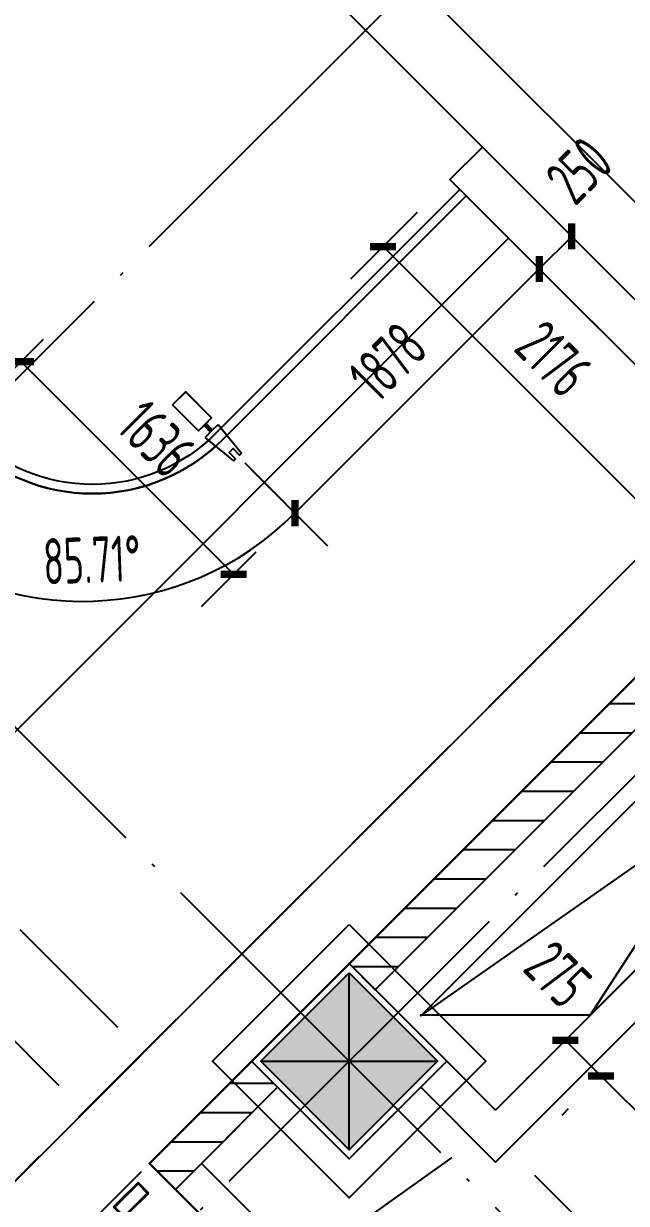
# Model space of a CAD drawing. Extents: x -936 to 12807311, y 101 to 1511157.
# Drawn here: x 12223664 to 12226940, y 1188506 to 1194918 of the extents above; entities that cross this region are included whole.
import ezdxf

# ---------------------------------------------------------------- set-up
doc = ezdxf.new("R2010")
doc.units = 0
doc.header["$LTSCALE"] = 1000
doc.header["$MEASUREMENT"] = 0
for name, pattern in [('PX-GLAZ-F2$0$PX-GLAZ-F2$0$DASH', [0.35, 0.25, -0.1]), ('PX-GRID-T2$0$DOTE', [2.4200000000000004, 2, -0.2, 0.02, -0.2]), ('TX-GRID-T2$0$DOTE', [2.4200000000000004, 2, -0.2, 0.02, -0.2])]:
    doc.linetypes.add(name, pattern=pattern)
for name, color, linetype in [('PX-GLAZ-F2$0$NS-Line-01', 10, 'Continuous'), ('PX-GLAZ-F2$0$PX-GLAZ-F2$0$NSSH-0322', 2, 'Continuous'), ('PX-GLAZ-F2$0$PX-GLAZ-F2$0$PX-GLAZ-F2$0$幕墙线', 104, 'Continuous'), ('PX-GRID-T2$0$DOTE', 1, 'Continuous'), ('PX-PLAN-F2-T2$0$HOLE', 2, 'Continuous'), ('PX-PLAN-F2-T2$0$PUB_DIM', 3, 'Continuous'), ('PX-PLAN-F2-T2$0$WALL', 9, 'Continuous'), ('PX-PLAN-F2-T2$0$X-01-10-01$0$A-SYMB-VOID', 35, 'Continuous'), ('PX-PLAN-F2-T2$0$防火墙填充', 1, 'Continuous'), ('TX-CORE-T2-F2$0$T2-COLS-F2$0$0S-COLS-HATCH', 8, 'Continuous'), ('TX-CORE-T2-F2$0$T2-COLS-F2$0$0S-COLS-LINE', 90, 'Continuous'), ('TX-GRID-T2$0$DOTE', 1, 'Continuous'), ('TX-GRID-T2$0$PUB_DIM', 3, 'Continuous')]:
    doc.layers.add(name, color=color, linetype=linetype)
doc.layers.add('PX-GLAZ-F2$0$PX-GLAZ-F2$0$_EDO-ALUMINIUM-SECTION', color=90, linetype='Continuous', lineweight=30)
doc.layers.add('PX-GLAZ-F2$0$PX-GLAZ-F2$0$PX-GLAZ-F2$0$板边线', color=36, linetype='Continuous', lineweight=30)
doc.styles.add('PX-PLAN-F2-T2$0$XD2008_T3', font='xd-hzs.shx', dxfattribs={"width": 0.7, "bigfont": 'xd-hztxt.shx'})
doc.styles.add('TX-GRID-T2$0$XD2008_T3', font='xd-hzs.shx', dxfattribs={"width": 0.7, "bigfont": 'xd-hztxt.shx'})
doc.dimstyles.new('PX-PLAN-F2-T2$0$_TCH_ARCH&&100', dxfattribs={"dimtxt": 250, "dimasz": 100, "dimexe": 250, "dimexo": 300, "dimgap": 100, "dimtad": 1, "dimdec": 0, "dimzin": 0, "dimdsep": 46, "dimtxsty": 'PX-PLAN-F2-T2$0$XD2008_T3', "dimblk": 'PX-PLAN-F2-T2$0$_ArchTick', "dimcen": 0.09, "dimclrd": 1, "dimclrt": 4, "dimazin": 2, "dimtfac": 1, "dimtdec": 0, "dimtix": 1, "dimtmove": 2, "dimatfit": 3, "dimfxl": 0, "dimtolj": 1, "dimtzin": 0, "dimarcsym": 0})
doc.dimstyles.new('TX-GRID-T2$0$_TCH_ARCH&&100', dxfattribs={"dimtxt": 350, "dimasz": 200, "dimexe": 250, "dimexo": 300, "dimgap": 100, "dimtad": 1, "dimdec": 0, "dimzin": 0, "dimdsep": 46, "dimtxsty": 'TX-GRID-T2$0$XD2008_T3', "dimblk": 'TX-GRID-T2$0$_ArchTick', "dimcen": 0.09, "dimclrd": 1, "dimclre": 1, "dimclrt": 4, "dimazin": 2, "dimtfac": 1, "dimtdec": 0, "dimtix": 1, "dimtmove": 2, "dimatfit": 3, "dimfxl": 0, "dimtolj": 1, "dimtzin": 0, "dimarcsym": 0})

# ---------------------------------------------------------------- blocks, each defined once
blk = doc.blocks.new('PX-PLAN-F2-T2$0$fhtc')
at = {"layer": 'PX-PLAN-F2-T2$0$防火墙填充'}
h = blk.add_hatch(dxfattribs=at)
h.set_pattern_fill('ANSI31', color=256, scale=100, angle=44.9999238350048)
h.set_pattern_definition([(44.99999999999999, (-8005.85641186405, 5.587935447692871e-09), (-112.2532015133644, 112.2532015133644), [])])
h.paths.add_polyline_path([(16661.42327669915, 149.9845910705626), (16661.42585381679, -20925.00000453368), (16461.41912281886, -20925.00000789016), (16461.41654959135, -50.0154089294374), (-3363.581940141506, -50.01540892757475), (-3363.582888777368, 2124.999977631494), (-12109.0460928781, 2124.999818645418), (-12075.67207935452, 2324.999819241464), (-3163.582976007834, 2324.999981310219), (-3163.582027371973, 149.9845910724252)])
h.paths.add_polyline_path([(16461.4169096211, -21675.00004807487), (16661.41832315084, -21675.00004807487), (16661.41769703291, -22460.1951905787), (16461.41628350224, -22460.19519058056)])
blk.add_lwpolyline([(16661.42327669915, 149.9845910705626), (16661.42585381679, -20925.00000453368), (16461.41912281886, -20925.00000789016), (16461.41654959135, -50.0154089294374), (-3363.581940141506, -50.01540892757475), (-3363.582888777368, 2124.999977631494), (-12109.0460928781, 2124.999818645418), (-12075.67207935452, 2324.999819241464), (-3163.582976007834, 2324.999981310219), (-3163.582027371973, 149.9845910724252)], close=True, dxfattribs=at)
at = {"layer": 'PX-PLAN-F2-T2$0$防火墙填充', "elevation": -2.328344502425191e-10}
blk.add_lwpolyline([(16461.4169096211, -21675.00004807487), (16661.41832315084, -21675.00004807487), (16661.41769703291, -22460.1951905787), (16461.41628350224, -22460.19519058056)], close=True, dxfattribs=at)
blk = doc.blocks.new('PX-PLAN-F2-T2$0$_ArchTick')
at = {"color": 0, "linetype": 'ByBlock', "const_width": 0.4}
blk.add_lwpolyline([(-0.5, -0.5), (0.5, 0.5)], dxfattribs=at)
blk = doc.blocks.new('*D764')
at = {"layer": 'Defpoints', "color": 0, "transparency": 16777216}
for p in [(12223684.19908734, 1196719.728661835), (12224025.22764323, 1196378.702913501), (12221472.75350424, 1194508.264872628)]:
    blk.add_point(p, dxfattribs=at)
at = {"layer": 'PX-PLAN-F2-T2$0$PUB_DIM', "color": 0, "lineweight": -2, "transparency": 16777216}
for p, q in [((12223896.3319949, 1196507.597500684), (12224202.00506619, 1196201.926945875)), ((12221684.8864118, 1194296.133711477), (12221990.55948309, 1193990.463156668))]:
    blk.add_line(p, q, dxfattribs=at)
at = {"layer": 'PX-PLAN-F2-T2$0$PUB_DIM', "color": 1, "lineweight": -2, "transparency": 16777216}
blk.add_line((12221813.78206013, 1194167.239124294), (12224025.22764323, 1196378.702913501), dxfattribs=at)
at = {"layer": 'PX-PLAN-F2-T2$0$PUB_DIM', "color": 1, "lineweight": -2, "transparency": 16777216, "xscale": 100, "yscale": 100, "zscale": 100}
for p, rotation in [((12224025.22764323, 1196378.702913501), 45.00023584770474), ((12221813.78206013, 1194167.239124294), 225.0002358477047)]:
    blk.add_blockref('PX-PLAN-F2-T2$0$_ArchTick', p, dxfattribs=dict(at, rotation=rotation))
at = {"layer": 'PX-PLAN-F2-T2$0$PUB_DIM', "color": 4, "transparency": 16777216, "insert": (12222760.40517101, 1195432.069389761), "char_height": 250, "attachment_point": 5, "rotation": 45.00023584765186, "style": 'PX-PLAN-F2-T2$0$XD2008_T3'}
blk.add_mtext('\\A1;3127', dxfattribs=at)
blk = doc.blocks.new('*D895')
at = {"layer": 'Defpoints', "color": 0, "transparency": 16777216}
for p in [(12226607.81727339, 1189392.541342614), (12226802.31913894, 1189198.041148164), (12226802.31913701, 1189198.041146232)]:
    blk.add_point(p, dxfattribs=at)
at = {"layer": 'PX-PLAN-F2-T2$0$PUB_DIM', "color": 1, "lineweight": -2, "transparency": 16777216}
blk.add_line((12226607.81727146, 1189392.541340682), (12226802.31913701, 1189198.041146232), dxfattribs=at)
at = {"layer": 'PX-PLAN-F2-T2$0$PUB_DIM', "color": 0, "lineweight": -2, "transparency": 16777216}
for p, q in [((12226395.68615033, 1189180.408396968), (12226431.04133558, 1189215.763885977)), ((12226590.18801588, 1188985.908202518), (12226625.54320113, 1189021.263691527))]:
    blk.add_line(p, q, dxfattribs=at)
at = {"layer": 'PX-PLAN-F2-T2$0$PUB_DIM', "color": 1, "lineweight": -2, "transparency": 16777216, "xscale": 100, "yscale": 100, "zscale": 100}
for p, rotation in [((12226607.81727146, 1189392.541340682), 135.0002461354728), ((12226802.31913701, 1189198.041146232), 315.0002461354728)]:
    blk.add_blockref('PX-PLAN-F2-T2$0$_ArchTick', p, dxfattribs=dict(at, rotation=rotation))
at = {"layer": 'PX-PLAN-F2-T2$0$PUB_DIM', "color": 4, "transparency": 16777216, "insert": (12226567.70102443, 1189750.853935373), "char_height": 250, "attachment_point": 5, "rotation": 315.00024613547276, "style": 'PX-PLAN-F2-T2$0$XD2008_T3'}
blk.add_mtext('\\A1;275', dxfattribs=at)
blk = doc.blocks.new('*D896')
at = {"layer": 'Defpoints', "color": 0, "transparency": 16777216}
for p in [(12226802.31913895, 1189198.041148163), (12229171.13703193, 1186829.243607384), (12229171.13703, 1186829.243605453)]:
    blk.add_point(p, dxfattribs=at)
at = {"layer": 'PX-PLAN-F2-T2$0$PUB_DIM', "color": 1, "lineweight": -2, "transparency": 16777216}
blk.add_line((12226802.31913701, 1189198.041146232), (12229171.13703, 1186829.243605453), dxfattribs=at)
at = {"layer": 'PX-PLAN-F2-T2$0$PUB_DIM', "color": 0, "lineweight": -2, "transparency": 16777216}
for p, q in [((12226590.18801589, 1188985.908202517), (12226625.54320113, 1189021.263691527)), ((12228959.00590887, 1186617.110661738), (12228994.36109411, 1186652.466150748))]:
    blk.add_line(p, q, dxfattribs=at)
at = {"layer": 'PX-PLAN-F2-T2$0$PUB_DIM', "color": 1, "lineweight": -2, "transparency": 16777216, "xscale": 100, "yscale": 100, "zscale": 100}
for p, rotation in [((12226802.31913701, 1189198.041146232), 135.0002461354862), ((12229171.13703, 1186829.243605453), 315.0002461354862)]:
    blk.add_blockref('PX-PLAN-F2-T2$0$_ArchTick', p, dxfattribs=dict(at, rotation=rotation))
at = {"layer": 'PX-PLAN-F2-T2$0$PUB_DIM', "color": 4, "transparency": 16777216, "insert": (12228145.8264258, 1188172.742085077), "char_height": 250, "attachment_point": 5, "rotation": 315.0002461358617, "style": 'PX-PLAN-F2-T2$0$XD2008_T3'}
blk.add_mtext('\\A1;3350', dxfattribs=at)
blk = doc.blocks.new('*D1077')
at = {"layer": 'Defpoints', "color": 0, "transparency": 16777216}
for p in [(12226014.19188338, 1194102.850972136), (12227552.52484351, 1192564.522160195), (12227155.41649961, 1192167.412745466)]:
    blk.add_point(p, dxfattribs=at)
at = {"layer": 'PX-PLAN-F2-T2$0$PUB_DIM', "color": 0, "lineweight": -2, "transparency": 16777216}
for p, q in [((12225802.06013504, 1193890.718651767), (12225440.30708252, 1193528.964623767)), ((12227340.39309517, 1192352.389839826), (12226978.64004266, 1191990.635811826))]:
    blk.add_line(p, q, dxfattribs=at)
at = {"layer": 'PX-PLAN-F2-T2$0$PUB_DIM', "color": 1, "lineweight": -2, "transparency": 16777216}
blk.add_line((12225617.08353948, 1193705.741557407), (12227155.41649961, 1192167.412745466), dxfattribs=at)
at = {"layer": 'PX-PLAN-F2-T2$0$PUB_DIM', "color": 1, "lineweight": -2, "transparency": 16777216, "xscale": 100, "yscale": 100, "zscale": 100}
for p, rotation in [((12225617.08353948, 1193705.741557407), 135.0000772506239), ((12227155.41649961, 1192167.412745466), 315.0000772506239)]:
    blk.add_blockref('PX-PLAN-F2-T2$0$_ArchTick', p, dxfattribs=dict(at, rotation=rotation))
at = {"layer": 'PX-PLAN-F2-T2$0$PUB_DIM', "color": 4, "transparency": 16777216, "insert": (12226545.3488308, 1193095.676391713), "char_height": 250, "attachment_point": 5, "rotation": 315.00007725062386, "style": 'PX-PLAN-F2-T2$0$XD2008_T3'}
blk.add_mtext('\\A1;2176', dxfattribs=at)
blk = doc.blocks.new('*D1082')
at = {"layer": 'Defpoints', "color": 0, "transparency": 16777216}
for p in [(12225981.47734445, 1194069.425075057), (12226466.34332085, 1193584.427660533), (12224653.51290061, 1192741.820520044)]:
    blk.add_point(p, dxfattribs=at)
at = {"layer": 'PX-PLAN-F2-T2$0$PUB_DIM', "color": 0, "lineweight": -2, "transparency": 16777216}
for p, q in [((12226193.58062824, 1193857.264294027), (12226643.09605734, 1193407.627009675)), ((12224865.61618439, 1192529.659739015), (12225315.13161349, 1192080.022454662))]:
    blk.add_line(p, q, dxfattribs=at)
at = {"layer": 'PX-PLAN-F2-T2$0$PUB_DIM', "color": 1, "lineweight": -2, "transparency": 16777216}
blk.add_line((12225138.37887701, 1192256.823105521), (12226466.34332085, 1193584.427660533), dxfattribs=at)
at = {"layer": 'PX-PLAN-F2-T2$0$PUB_DIM', "color": 1, "lineweight": -2, "transparency": 16777216, "xscale": 100, "yscale": 100, "zscale": 100}
for p, rotation in [((12226466.34332085, 1193584.427660533), 44.99223514385991), ((12225138.37887701, 1192256.823105521), 224.9922351438599)]:
    blk.add_blockref('PX-PLAN-F2-T2$0$_ArchTick', p, dxfattribs=dict(at, rotation=rotation))
at = {"layer": 'PX-PLAN-F2-T2$0$PUB_DIM', "color": 4, "transparency": 16777216, "insert": (12225643.28363609, 1193079.745968798), "char_height": 250, "attachment_point": 5, "rotation": 44.992235143859915, "style": 'PX-PLAN-F2-T2$0$XD2008_T3'}
blk.add_mtext('\\A1;1878', dxfattribs=at)
blk = doc.blocks.new('*D1083')
at = {"layer": 'Defpoints', "color": 0, "transparency": 16777216}
for p in [(12226158.02826107, 1194245.928144979), (12225981.47734445, 1194069.425075057), (12226642.89423747, 1193760.930730456)]:
    blk.add_point(p, dxfattribs=at)
at = {"layer": 'PX-PLAN-F2-T2$0$PUB_DIM', "color": 0, "lineweight": -2, "transparency": 16777216}
for p, q in [((12226370.13154485, 1194033.76736395), (12226819.64697395, 1193584.130079597)), ((12226193.58062824, 1193857.264294027), (12226643.09605734, 1193407.627009675))]:
    blk.add_line(p, q, dxfattribs=at)
at = {"layer": 'PX-PLAN-F2-T2$0$PUB_DIM', "color": 1, "lineweight": -2, "transparency": 16777216}
blk.add_line((12226466.34332085, 1193584.427660533), (12226642.89423747, 1193760.930730456), dxfattribs=at)
at = {"layer": 'PX-PLAN-F2-T2$0$PUB_DIM', "color": 1, "lineweight": -2, "transparency": 16777216, "xscale": 100, "yscale": 100, "zscale": 100}
for p, rotation in [((12226642.89423747, 1193760.930730456), 44.99223514386427), ((12226466.34332085, 1193584.427660533), 224.9922351438643)]:
    blk.add_blockref('PX-PLAN-F2-T2$0$_ArchTick', p, dxfattribs=dict(at, rotation=rotation))
at = {"layer": 'PX-PLAN-F2-T2$0$PUB_DIM', "color": 4, "transparency": 16777216, "insert": (12226683.05750809, 1194119.238053888), "char_height": 250, "attachment_point": 5, "rotation": 44.99223514386427, "style": 'PX-PLAN-F2-T2$0$XD2008_T3'}
blk.add_mtext('\\A1;250', dxfattribs=at)
blk = doc.blocks.new('*D1084')
at = {"layer": 'Defpoints', "color": 0, "transparency": 16777216}
for p in [(12223981.66343592, 1193413.473925315), (12223327.72283929, 1192653.198102796), (12224690.87114333, 1192704.473179208), (12223637.91717239, 1191814.202142007)]:
    blk.add_point(p, dxfattribs=at)
at = {"layer": 'PX-PLAN-F2-T2$0$PUB_DIM', "color": 0, "lineweight": -2, "transparency": 16777216}
for p, q in [((12224903.03413218, 1192492.372103859), (12225315.31784172, 1192080.208707131)), ((12223132.09327963, 1192425.757835062), (12222751.93799905, 1191983.78669867))]:
    blk.add_line(p, q, dxfattribs=at)
at = {"layer": 'PX-PLAN-F2-T2$0$PUB_DIM', "color": 1, "lineweight": -2, "transparency": 16777216}
blk.add_arc((12223981.66343592, 1193413.473925315), 1635.796971075353, 229.2999902983059, 315.008361259642, dxfattribs=at)
at = {"layer": 'PX-PLAN-F2-T2$0$PUB_DIM', "color": 1, "lineweight": -2, "transparency": 16777216, "xscale": 100, "yscale": 100, "zscale": 100}
for p, rotation in [((12225138.51535102, 1192256.959603255), 45.00836125964201), ((12222914.9626321, 1192173.320255115), 139.2999902983059)]:
    blk.add_blockref('PX-PLAN-F2-T2$0$_ArchTick', p, dxfattribs=dict(at, rotation=rotation))
at = {"layer": 'PX-PLAN-F2-T2$0$PUB_DIM', "color": 4, "transparency": 16777216, "insert": (12224034.693323, 1192003.673966217), "char_height": 250, "attachment_point": 5, "rotation": 2.1541757789694564, "style": 'PX-PLAN-F2-T2$0$XD2008_T3'}
blk.add_mtext('\\A1;85.71°', dxfattribs=at)
blk = doc.blocks.new('*D1085')
at = {"layer": 'Defpoints', "color": 0, "transparency": 16777216}
for p in [(12223981.66343592, 1193413.473925316), (12225138.51538139, 1192256.959572913), (12224805.9847664, 1191924.33189036)]:
    blk.add_point(p, dxfattribs=at)
at = {"layer": 'PX-PLAN-F2-T2$0$PUB_DIM', "color": 0, "lineweight": -2, "transparency": 16777216}
for p, q in [((12223769.56236057, 1193201.310936468), (12223472.38192481, 1192904.043752057)), ((12224926.41430604, 1192044.796584066), (12224629.23387028, 1191747.529399654))]:
    blk.add_line(p, q, dxfattribs=at)
at = {"layer": 'PX-PLAN-F2-T2$0$PUB_DIM', "color": 1, "lineweight": -2, "transparency": 16777216}
blk.add_line((12223649.13282093, 1193080.846242764), (12224805.9847664, 1191924.33189036), dxfattribs=at)
at = {"layer": 'PX-PLAN-F2-T2$0$PUB_DIM', "color": 1, "lineweight": -2, "transparency": 16777216, "xscale": 100, "yscale": 100, "zscale": 100}
for p, rotation in [((12223649.13282093, 1193080.846242764), 135.0083612603089), ((12224805.9847664, 1191924.33189036), 315.0083612603089)]:
    blk.add_blockref('PX-PLAN-F2-T2$0$_ArchTick', p, dxfattribs=dict(at, rotation=rotation))
at = {"layer": 'PX-PLAN-F2-T2$0$PUB_DIM', "color": 4, "transparency": 16777216, "insert": (12224386.63460017, 1192661.711308197), "char_height": 250, "attachment_point": 5, "rotation": 315.0083612603089, "style": 'PX-PLAN-F2-T2$0$XD2008_T3'}
blk.add_mtext('\\A1;1636', dxfattribs=at)
blk = doc.blocks.new('*D1185')
at = {"layer": 'Defpoints', "color": 0, "transparency": 16777216}
for p in [(12227458.86263486, 1190102.014729743), (12228228.10778203, 1189332.771627734), (12226228.72138214, 1188871.87020649)]:
    blk.add_point(p, dxfattribs=at)
at = {"layer": 'PX-PLAN-F2-T2$0$PUB_DIM', "color": 0, "lineweight": -2, "transparency": 16777216}
for p, q in [((12227670.99495121, 1189889.882977381), (12228404.88471232, 1189155.995167432)), ((12226440.8536985, 1188659.738454129), (12227174.74345961, 1187925.85064418))]:
    blk.add_line(p, q, dxfattribs=at)
at = {"layer": 'PX-PLAN-F2-T2$0$PUB_DIM', "color": 1, "lineweight": -2, "transparency": 16777216}
blk.add_line((12226997.96652932, 1188102.627104482), (12228228.10778203, 1189332.771627734), dxfattribs=at)
at = {"layer": 'PX-PLAN-F2-T2$0$PUB_DIM', "color": 1, "lineweight": -2, "transparency": 16777216, "xscale": 100, "yscale": 100, "zscale": 100}
for p, rotation in [((12228228.10778203, 1189332.771627734), 45.00007616517399), ((12226997.96652932, 1188102.627104482), 225.000076165174)]:
    blk.add_blockref('PX-PLAN-F2-T2$0$_ArchTick', p, dxfattribs=dict(at, rotation=rotation))
at = {"layer": 'PX-PLAN-F2-T2$0$PUB_DIM', "color": 4, "transparency": 16777216, "insert": (12227453.93791841, 1188876.798180377), "char_height": 250, "attachment_point": 5, "rotation": 45.000076165327954, "style": 'PX-PLAN-F2-T2$0$XD2008_T3'}
blk.add_mtext('\\A1;1740', dxfattribs=at)
blk = doc.blocks.new('*D1186')
at = {"layer": 'Defpoints', "color": 0, "transparency": 16777216}
for p in [(12226228.72138214, 1188871.87020649), (12226034.26729874, 1188677.4156061), (12226997.96652932, 1188102.627104481)]:
    blk.add_point(p, dxfattribs=at)
at = {"layer": 'PX-PLAN-F2-T2$0$PUB_DIM', "color": 0, "lineweight": -2, "transparency": 16777216}
for p, q in [((12226440.8536985, 1188659.738454129), (12227174.74345961, 1187925.850644179)), ((12226246.39961509, 1188465.283853739), (12226980.28937621, 1187731.396043789))]:
    blk.add_line(p, q, dxfattribs=at)
at = {"layer": 'PX-PLAN-F2-T2$0$PUB_DIM', "color": 1, "lineweight": -2, "transparency": 16777216}
blk.add_line((12226803.51244592, 1187908.172504091), (12226997.96652932, 1188102.627104481), dxfattribs=at)
at = {"layer": 'PX-PLAN-F2-T2$0$PUB_DIM', "color": 1, "lineweight": -2, "transparency": 16777216, "xscale": 100, "yscale": 100, "zscale": 100}
for p, rotation in [((12226997.96652932, 1188102.627104481), 45.00007616515399), ((12226803.51244592, 1187908.172504091), 225.000076165154)]:
    blk.add_blockref('PX-PLAN-F2-T2$0$_ArchTick', p, dxfattribs=dict(at, rotation=rotation))
at = {"layer": 'PX-PLAN-F2-T2$0$PUB_DIM', "color": 4, "transparency": 16777216, "insert": (12226445.19973608, 1187868.057316151), "char_height": 250, "attachment_point": 5, "rotation": 45.00007616515399, "style": 'PX-PLAN-F2-T2$0$XD2008_T3'}
blk.add_mtext('\\A1;275', dxfattribs=at)
blk = doc.blocks.new('TX-CORE-T2-F2$0$T2-COLS-F2$0$COL-1150')
at = {"layer": 'TX-CORE-T2-F2$0$T2-COLS-F2$0$0S-COLS-HATCH'}
h = blk.add_hatch(color=256, dxfattribs=at)
h.dxf.hatch_style = 1
h.paths.add_polyline_path([(-340.000000002053, 339.9999999996194), (339.9999999981374, 339.999999998518), (339.9999999981374, -340.0000000000001), (-340.0000000026038, -340)])
at = {"layer": 'Defpoints'}
for p, q in [((-340.000000002794, -340), (339.999999995724, 339.999999998518)), ((339.9999999981374, -340), (-340.000000001482, 339.9999999996194))]:
    blk.add_line(p, q, dxfattribs=at)
blk.add_lwpolyline([(-525.0000000019031, 524.9999999999189), (524.9999999981374, 524.9999999982183), (524.9999999981374, -525), (-525.0000000027535, -525)], close=True, dxfattribs=at)
at = {"layer": 'TX-CORE-T2-F2$0$T2-COLS-F2$0$0S-COLS-LINE'}
for points in [[(-375.0000000020246, 374.999999999676), (374.9999999981374, 374.9999999984613), (374.9999999981374, -375), (-375.000000002632, -375)], [(-340.000000002053, 339.9999999996194), (339.9999999981374, 339.999999998518), (339.9999999981374, -340.0000000000001), (-340.0000000026038, -340)]]:
    blk.add_lwpolyline(points, close=True, dxfattribs=at)
blk = doc.blocks.new('TX-CORE-T2-F2$0$T2-COLS-F2')
at = {"layer": 'TX-CORE-T2-F2$0$T2-COLS-F2$0$0S-COLS-LINE', "rotation": 315.0000766680318}
blk.add_blockref('TX-CORE-T2-F2$0$T2-COLS-F2$0$COL-1150', (12225433.20752759, 1189278.473715906), dxfattribs=at)
blk = doc.blocks.new('TX-CORE-T2-F2')
blk.add_blockref('TX-CORE-T2-F2$0$T2-COLS-F2', (0, 0))
blk = doc.blocks.new('PX-GLAZ-F2$0$PX-GLAZ-F2$0$fin')
at = {"layer": 'PX-GLAZ-F2$0$PX-GLAZ-F2$0$NSSH-0322'}
for points in [[(12300749.99356146, 1167637.683434818), (12300749.99356146, 1167837.683434818), (12300849.99356146, 1167837.683434818), (12300849.99356146, 1167637.683434818), (12300749.99356146, 1167637.683434818)], [(12300791.99356146, 1167637.683434818), (12300791.99356146, 1167587.683434818)], [(12300807.99356146, 1167637.683434818), (12300807.99356146, 1167587.683434818)], [(12300799.99356146, 1167587.683434818), (12300749.99356146, 1167587.683434818)], [(12300849.99356146, 1167587.683434818), (12300829.99356146, 1167387.683434818), (12300814.99356146, 1167387.683434818), (12300814.99356146, 1167437.683434818), (12300784.99356146, 1167437.683434818), (12300784.99356146, 1167387.683434818), (12300769.99356146, 1167387.683434818), (12300749.99356146, 1167587.683434818)], [(12300799.99356146, 1167587.683434818), (12300849.99356146, 1167587.683434818)]]:
    blk.add_lwpolyline(points, dxfattribs=at)
blk = doc.blocks.new('PX-GLAZ-F2$0$PX-GLAZ-F2$0$标准块')
at = {"layer": 'PX-GLAZ-F2$0$PX-GLAZ-F2$0$_EDO-ALUMINIUM-SECTION'}
blk.add_line((0, 0), (0.003930399194359779, -45.99634640989825, 0.08170139435610035), dxfattribs=at)
at = {"layer": 'PX-GLAZ-F2$0$PX-GLAZ-F2$0$_EDO-ALUMINIUM-SECTION', "extrusion": (1.582938578771372e-17, 0.001776255547346146, 0.9999984224568711)}
for points in [[(40.00000000745058, -48.99682280369665), (40.00000000745058, -84.9997323684765), (40.00005751848221, -232.9989440002123), (-39.99993549473584, -232.9989529884207), (-39.99999388121068, -85.16722874860984), (-40.00000705569983, -45.9998373127823), (40.00000000745058, -45.99300130209959)], [(37.00000000931323, -48.99682280276532), (37.00000001117587, -84.9997323684765), (37.00000001117587, -84.9997323684765), (37.00005752034485, -229.9989538018185), (-36.99993549287319, -229.9989621157482), (-36.9999930113554, -84.99974068426889), (-36.99999394081533, -84.99973236940782), (-37.00000604242086, -48.99957150742597), (37.00000000745058, -48.99324819854563)]]:
    blk.add_lwpolyline(points, close=True, dxfattribs=at)
blk = doc.blocks.new('PX-GLAZ-F2')
at = {"layer": 'PX-GLAZ-F2$0$NS-Line-01', "color": 4, "elevation": -1.164153218278632e-09}
for points in [[(12226071.1944339, 1193982.744300265), (12224744.69492172, 1192656.056823611, -0.414213562373663), (12223330.4813629, 1192655.956633732), (12206340.0692575, 1209643.961550848)], [(12226035.83659018, 1194018.097134492), (12224709.33707801, 1192691.409657839, -0.4142135623738569), (12223365.83419712, 1192691.314477448), (12206375.42209174, 1209679.319394555)]]:
    blk.add_lwpolyline(points, format="xyb", dxfattribs=at)
at = {"layer": 'PX-GLAZ-F2$0$PX-GLAZ-F2$0$NSSH-0322', "linetype": 'PX-GLAZ-F2$0$PX-GLAZ-F2$0$DASH', "ltscale": 3}
for points in [[(12212069.81210197, 1222574.652639993), (12203866.45409609, 1216726.016017228, 0.4637226011919942), (12203284.16611351, 1209727.791967098), (12223994.95797091, 1189006.945694396)], [(12212259.2196021, 1222157.032763341), (12204127.68866046, 1216359.605724826, 0.4637226011919922), (12203602.36363314, 1210045.990550542), (12224313.15560259, 1189325.144184115)]]:
    blk.add_lwpolyline(points, format="xyb", dxfattribs=at)
at = {"layer": 'PX-GLAZ-F2$0$PX-GLAZ-F2$0$NSSH-0322', "linetype": 'Continuous', "ltscale": 3}
for points in [[(12212243.65180791, 1204090.216598175), (12212137.58570636, 1204196.282561358), (12208109.34883193, 1200168.032219453), (12220413.42063365, 1187864.001553414), (12226299.30216603, 1193751.601207776)], [(12226157.58857796, 1194246.248053394), (12226157.58858634, 1194246.248061776), (12218767.09612941, 1201636.720744962)]]:
    blk.add_lwpolyline(points, dxfattribs=at)
at = {"layer": 'PX-GLAZ-F2$0$PX-GLAZ-F2$0$NSSH-0322', "color": 30, "elevation": 40.57697298040355}
blk.add_lwpolyline([(12227519.4546836, 1192531.451911104), (12225981.12175649, 1194069.780759409), (12226157.58857499, 1194246.248050427), (12228014.12000788, 1192389.721623336)], dxfattribs=at)
at = {"layer": 'PX-GLAZ-F2$0$PX-GLAZ-F2$0$NSSH-0322', "elevation": 20.22108113509994}
blk.add_lwpolyline([(12224685.26933029, 1192703.578422667), (12224650.07393198, 1192739.092981938), (12224685.58849214, 1192774.28838113), (12224544.80690209, 1192916.346621094), (12224473.77778179, 1192845.955825759), (12224614.55937247, 1192703.89758515), (12224650.07393262, 1192739.092982823)], dxfattribs=at)
at = {"layer": 'PX-GLAZ-F2$0$PX-GLAZ-F2$0$NSSH-0322', "linetype": 'PX-GLAZ-F2$0$PX-GLAZ-F2$0$DASH', "ltscale": 3}
blk.add_lwpolyline([(12228014.11971238, 1192389.721327833), (12223328.2701246, 1187703.859158283), (12223222.2039645, 1187809.925032531), (12223540.40162163, 1188128.123478475), (12223434.33546153, 1188234.189352726), (12223328.26958728, 1188128.123192617), (12223222.20342717, 1188234.189066873), (12227695.92123965, 1192707.918943002)], close=True, dxfattribs=at)
at = {"layer": 'PX-GLAZ-F2$0$PX-GLAZ-F2$0$PX-GLAZ-F2$0$幕墙线'}
blk.add_lwpolyline([(12223330.48132852, 1192655.956599355, 0.4142135623739149), (12224744.69488735, 1192656.056789235), (12226069.67651732, 1193981.226168601), (12227519.45468361, 1192531.451911103), (12223222.2036881, 1188234.189327806)], format="xyb", dxfattribs=at)
at = {"layer": 'PX-GLAZ-F2$0$PX-GLAZ-F2$0$PX-GLAZ-F2$0$板边线', "color": 30}
blk.add_lwpolyline([(12229273.0996878, 1193648.597605203), (12224347.57565513, 1188723.342640019), (12226754.40381288, 1186316.49592862, -0.107289298571393), (12231425.46680681, 1179055.194763648), (12237460.19443223, 1162918.740178538, 0.2675740430316652), (12240656.9289615, 1160280.248810203), (12251398.39805667, 1158468.211911886, 0.4142081068710582), (12256180.89793185, 1161869.98400325), (12261231.54395663, 1191806.018063687)], format="xyb", dxfattribs=at)
at = {"layer": 'PX-GLAZ-F2$0$PX-GLAZ-F2$0$_EDO-ALUMINIUM-SECTION', "extrusion": (-0.09734356838611749, 0.09975491537957044, 0.9902389542688532), "rotation": 270.7230686254566}
blk.add_blockref('PX-GLAZ-F2$0$PX-GLAZ-F2$0$标准块', (-9578874.470614169, 7611798.048728997, -1071385.473533978), dxfattribs=at)
at = {"layer": 'PX-GLAZ-F2$0$PX-GLAZ-F2$0$NSSH-0322', "rotation": 44.99849627055742}
blk.add_blockref('PX-GLAZ-F2$0$PX-GLAZ-F2$0$fin', (4352065.404303532, -8330678.065767405, 20.22108113509994), dxfattribs=at)
blk = doc.blocks.new('PX-GRID-T2')
at = {"layer": 'PX-GRID-T2$0$DOTE', "linetype": 'PX-GRID-T2$0$DOTE'}
blk.add_line((12225991.3335266, 1188755.983817456), (12212193.93694576, 1178942.059978178), dxfattribs=at)
blk = doc.blocks.new('TX-GRID-T2$0$_ArchTick')
at = {"color": 0, "linetype": 'ByBlock', "const_width": 0.4}
blk.add_lwpolyline([(-0.5, -0.5), (0.5, 0.5)], dxfattribs=at)
blk = doc.blocks.new('*D2313')
at = {"layer": 'Defpoints', "color": 0, "transparency": 16777216}
for p in [(12221038.35057672, 1190399.476536788), (12223796.28649353, 1187641.548219594), (12223230.60178711, 1187075.861954398)]:
    blk.add_point(p, dxfattribs=at)
at = {"layer": 'TX-GRID-T2$0$PUB_DIM', "color": 1, "lineweight": -2, "transparency": 16777216}
for p, q in [((12220826.21883463, 1190187.344210163), (12220295.88941856, 1189657.013332738)), ((12220472.6658703, 1189833.790271592), (12223230.60178711, 1187075.861954398)), ((12223584.15475145, 1187429.415892969), (12223053.82533537, 1186899.085015544))]:
    blk.add_line(p, q, dxfattribs=at)
at = {"layer": 'TX-GRID-T2$0$PUB_DIM', "color": 1, "lineweight": -2, "transparency": 16777216, "xscale": 200, "yscale": 200, "zscale": 200}
for p, rotation in [((12220472.6658703, 1189833.790271592), 135.0000789406837), ((12223230.60178711, 1187075.861954398), 315.0000789406837)]:
    blk.add_blockref('TX-GRID-T2$0$_ArchTick', p, dxfattribs=dict(at, rotation=rotation))
at = {"layer": 'TX-GRID-T2$0$PUB_DIM', "color": 4, "transparency": 16777216, "insert": (12222046.08792561, 1188649.280745734), "char_height": 350, "attachment_point": 5, "rotation": 315.000078940732, "style": 'TX-GRID-T2$0$XD2008_T3'}
blk.add_mtext('\\A1;3900', dxfattribs=at)
blk = doc.blocks.new('PX-PLAN-F2-T2')
at = {"layer": 'PX-PLAN-F2-T2$0$HOLE', "elevation": 2.487702475708743e-10}
blk.add_lwpolyline([(12225819.68592709, 1189528.423248071), (12225822.13169494, 1189525.977494354), (12228420.72140042, 1192124.574154241), (12228880.35964186, 1191664.937135302), (12226743.86083444, 1189528.432610131)], close=True, dxfattribs=at)
at = {"layer": 'PX-PLAN-F2-T2$0$WALL'}
for p, q in [((12228155.55628323, 1192531.159651243), (12225433.20837603, 1189808.802184668)), ((12228226.2673049, 1192319.027712096), (12225574.62998056, 1189667.381076727)), ((12227388.15183772, 1190172.725333736), (12226228.72119161, 1189013.291563022)), ((12226228.7215721, 1188730.448849287), (12227529.57338456, 1190031.304168029)), ((12225574.62998056, 1189667.381076727), (12225433.20837603, 1189808.802184668)), ((12224902.87738067, 1189278.47302187), (12224347.65091223, 1188723.244708737)), ((12225044.29897157, 1189137.051900299), (12224902.87738067, 1189278.47302187)), ((12225963.53761312, 1189278.474426514), (12225822.11644745, 1189137.052879712)), ((12225963.53761312, 1189278.474426514), (12226228.72119161, 1189013.291563022)), ((12225044.29897157, 1189137.051900299), (12224630.493509, 1188723.245067619)), ((12225822.11644745, 1189137.052879712), (12226228.7215721, 1188730.448849287)), ((12226754.40082367, 1186316.498917813), (12224347.65091223, 1188723.244708737)), ((12226895.82205885, 1186457.920395101), (12224630.493509, 1188723.245067619))]:
    blk.add_line(p, q, dxfattribs=at)
at = {"layer": 'PX-PLAN-F2-T2$0$X-01-10-01$0$A-SYMB-VOID'}
for p, q in [((12228420.72140042, 1192124.574154241), (12226743.86083444, 1189528.432610131)), ((12225822.13169115, 1189525.977490559), (12228880.35963038, 1191664.937147941))]:
    blk.add_line(p, q, dxfattribs=at)
at = {"layer": 'PX-PLAN-F2-T2$0$防火墙填充', "rotation": 315.0000761649952}
blk.add_blockref('PX-PLAN-F2-T2$0$fhtc', (12228589.40158575, 1216244.996947838), dxfattribs=at)
at = {"layer": 'PX-PLAN-F2-T2$0$PUB_DIM'}
for base, p1, p2, angle, picture, middle, turn in [((12224025.22764323, 1196378.702913501), (12221472.75350424, 1194508.264872628), (12223684.19908734, 1196719.728661835), 45.000235847725854, '*D764', (12222760.40517101, 1195432.069389761), 45.00023584765186), ((12228228.10778203, 1189332.771627734), (12226228.72138214, 1188871.87020649), (12227458.86263486, 1190102.014729741), 45.000076164967936, '*D1185', (12227453.93791841, 1188876.798180377), 45.00007616532795), ((12229171.13703, 1186829.243605453), (12226802.31913895, 1189198.041148164), (12229171.13703193, 1186829.243607384), 315.0002461354581, '*D896', (12228145.8264258, 1188172.742085077), 315.0002461358617)]:
    dim = blk.add_linear_dim(base=base, p1=p1, p2=p2, angle=angle, dimstyle='PX-PLAN-F2-T2$0$_TCH_ARCH&&100', override={"dimgap": 0}, dxfattribs=at)
    dim.commit()
    dim.dimension.update_dxf_attribs({"geometry": picture, "text_midpoint": middle, "dimtype": 161, "text_rotation": turn})
for base, p1, p2, angle, picture, middle in [((12226642.89423747, 1193760.930730456), (12225981.47734445, 1194069.425075057), (12226158.02826107, 1194245.928144981), 44.99223514303313, '*D1083', (12226683.05750809, 1194119.238053888)), ((12226802.31913701, 1189198.041146232), (12226607.81727339, 1189392.541342614), (12226802.31913895, 1189198.041148164), 315.0002461363987, '*D895', (12226567.70102443, 1189750.853935373)), ((12226997.96652932, 1188102.627104481), (12226034.26729874, 1188677.4156061), (12226228.72138214, 1188871.87020649), 45.000076165291205, '*D1186', (12226445.19973608, 1187868.057316151))]:
    dim = blk.add_linear_dim(base=base, p1=p1, p2=p2, angle=angle, dimstyle='PX-PLAN-F2-T2$0$_TCH_ARCH&&100', dxfattribs=at)
    dim.commit()
    dim.dimension.update_dxf_attribs({"geometry": picture, "text_midpoint": middle, "dimtype": 161})
for p1, p2, distance, picture, middle in [((12224653.5129006, 1192741.820520045), (12225981.47734445, 1194069.425075057), -685.7969868451687, '*D1082', (12225643.28363609, 1193079.745968798)), ((12226014.19188338, 1194102.850972135), (12227552.52484352, 1192564.522160193), -561.5967628717877, '*D1077', (12226545.3488308, 1193095.676391713)), ((12223981.66343592, 1193413.473925317), (12225138.51538139, 1192256.959572913), -470.33794776377226, '*D1085', (12224386.63460017, 1192661.711308197))]:
    dim = blk.add_aligned_dim(p1=p1, p2=p2, distance=distance, dimstyle='PX-PLAN-F2-T2$0$_TCH_ARCH&&100', dxfattribs=at)
    dim.commit()
    dim.dimension.update_dxf_attribs({"geometry": picture, "text_midpoint": middle})
dim = blk.add_angular_dim_3p(base=(12223637.91717239, 1191814.202142007), center=(12223981.66343592, 1193413.473925315), p1=(12223327.72283929, 1192653.198102796), p2=(12224690.87114333, 1192704.473179208), dimstyle='PX-PLAN-F2-T2$0$_TCH_ARCH&&100', dxfattribs=at)
dim.commit()
dim.dimension.update_dxf_attribs({"geometry": '*D1084', "text_midpoint": (12224034.693323, 1192003.673966217)})
blk = doc.blocks.new('TX-GRID-T2')
at = {"layer": 'TX-GRID-T2$0$DOTE', "linetype": 'TX-GRID-T2$0$DOTE'}
for p, q in [((12203670.11459977, 1217264.040249102), (12234617.61098591, 1186316.626141747)), ((12200558.84889846, 1214152.766275979), (12231506.34528459, 1183205.352168624)), ((12246727.60408561, 1210572.92878607), (12222099.23147959, 1185944.488536535)), ((12237736.84119339, 1207097.581660121), (12219341.51136735, 1188702.201316949))]:
    blk.add_line(p, q, dxfattribs=at)
at = {"layer": 'TX-GRID-T2$0$PUB_DIM'}
dim = blk.add_linear_dim(base=(12223230.60178711, 1187075.861954398), p1=(12221038.35057672, 1190399.476536788), p2=(12223796.28649353, 1187641.548219594), angle=315.0000789406643, dimstyle='TX-GRID-T2$0$_TCH_ARCH&&100', override={"dimgap": 0}, dxfattribs=at)
dim.commit()
dim.dimension.update_dxf_attribs({"geometry": '*D2313', "text_midpoint": (12222046.08792561, 1188649.280745734), "dimtype": 161, "text_rotation": 315.0000789407321})

msp = doc.modelspace()

# ---------------------------------------------------------------- block references
for name in ['TX-CORE-T2-F2', 'PX-PLAN-F2-T2', 'PX-GRID-T2', 'PX-GLAZ-F2', 'TX-GRID-T2']:
    msp.add_blockref(name, (0, 0))

doc.saveas('drawing.dxf')
